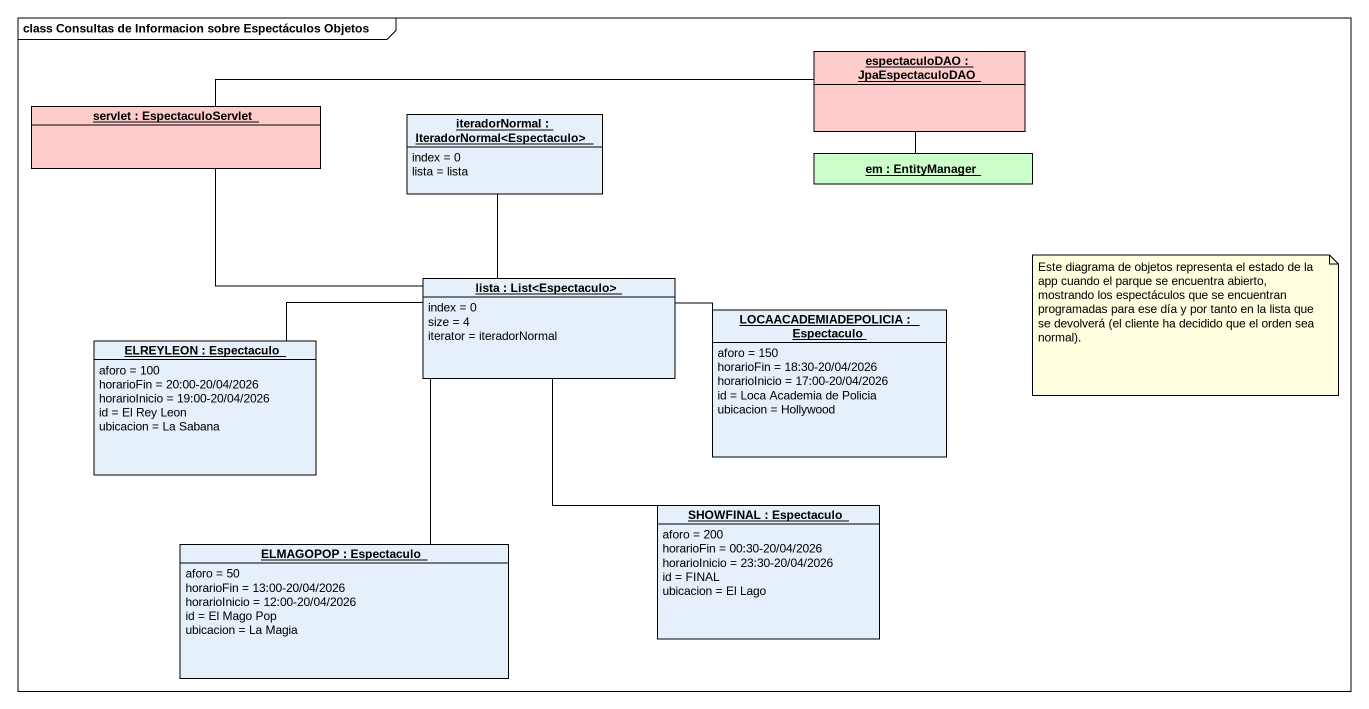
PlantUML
@startuml
mainframe class Consultas de Informacion sobre Espectáculos Objetos
hide circle
hide empty members
object "espectaculoDAO : JpaEspectaculoDAO" as espectaculoDAO #FFCCCC
object "servlet : EspectaculoServlet" as servlet #FFCCCC
object "iteradorNormal : IteradorNormal<Espectaculo>" as iteradorNormal {
  index = 0
  lista = lista
}
object "em : EntityManager" as em #CCFFCC
object "lista : List<Espectaculo>" as lista {
  index = 0
  size = 4
  iterator = iteradorNormal
}
object "LOCAACADEMIADEPOLICIA : Espectaculo" as LOCAACADEMIADEPOLICIA {
  aforo = 150
  horarioFin = 18:30-20/04/2026
  horarioInicio = 17:00-20/04/2026
  id = Loca Academia de Policia
  ubicacion = Hollywood
}
object "ELREYLEON : Espectaculo" as ELREYLEON {
  aforo = 100
  horarioFin = 20:00-20/04/2026
  horarioInicio = 19:00-20/04/2026
  id = El Rey Leon
  ubicacion = La Sabana
}
object "SHOWFINAL : Espectaculo" as SHOWFINAL {
  aforo = 200
  horarioFin = 00:30-20/04/2026
  horarioInicio = 23:30-20/04/2026
  id = FINAL
  ubicacion = El Lago
}
object "ELMAGOPOP : Espectaculo" as ELMAGOPOP {
  aforo = 50
  horarioFin = 13:00-20/04/2026
  horarioInicio = 12:00-20/04/2026
  id = El Mago Pop
  ubicacion = La Magia
}
espectaculoDAO -- em
servlet -right- espectaculoDAO
iteradorNormal -- lista
lista -left- servlet
lista -right- LOCAACADEMIADEPOLICIA
lista -left- ELREYLEON
lista -- SHOWFINAL
lista -- ELMAGOPOP
note as N1
  Este diagrama de objetos representa el estado de la app cuando el parque se encuentra abierto, mostrando los espectáculos que se encuentran programadas para ese día y por tanto en la lista que se devolverá (el cliente ha decidido que el orden sea normal).
end note
@enduml
